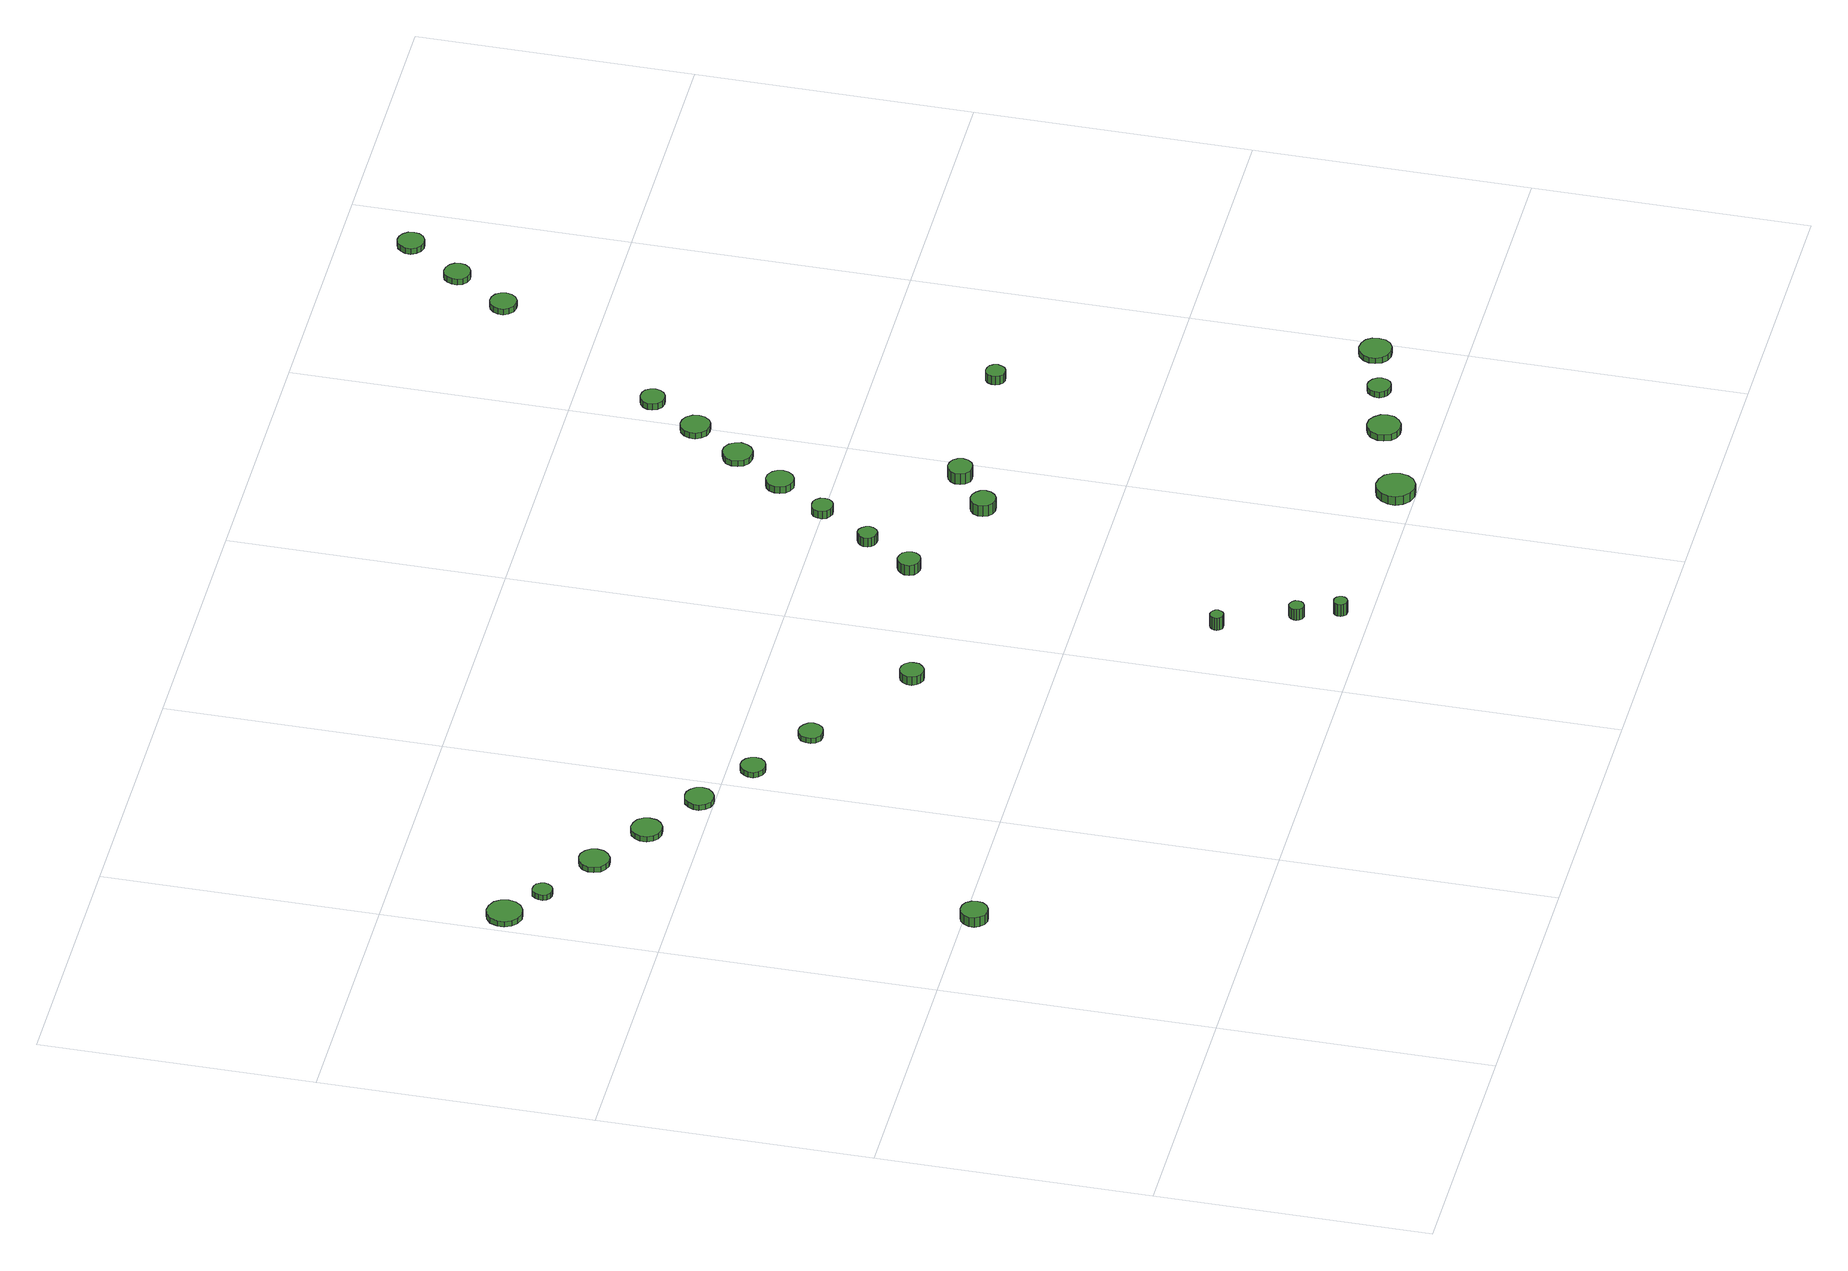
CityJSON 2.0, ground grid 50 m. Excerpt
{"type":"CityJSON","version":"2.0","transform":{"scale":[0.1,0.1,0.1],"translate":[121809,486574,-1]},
"CityObjects":{
"tree1":{"type":"SolitaryVegetationObject","attributes":{"function":"something"}},
"tree2":{"type":"SolitaryVegetationObject","attributes":{"function":"something"},"geometry":[{"type":"MultiSurface","lod":"1","boundaries":[[[0,1,2,3,4,5,6,7,8,9,10,11,12,13,14]],[[15,16,17,18,19,20,21,22,23,24,25,26,27,28,29]],[[0,29,28,1]],[[1,28,27,2]],[[2,27,26,3]],[[3,26,25,4]],[[4,25,24,5]],[[5,24,23,6]],[[6,23,22,7]],[[7,22,21,8]],[[8,21,20,9]],[[9,20,19,10]],[[10,19,18,11]],[[11,18,17,12]],[[12,17,16,13]],[[13,16,15,14]],[[14,15,29,0]]]}]},
"tree3":{"type":"SolitaryVegetationObject","attributes":{"function":"something"},"geometry":[{"type":"MultiSurface","lod":"1","boundaries":[[[30,31,32,33,34,35,36,37,38,39,40,41,42,43,44]],[[45,46,47,48,49,50,51,52,53,54,55,56,57,58,59]],[[30,59,58,31]],[[31,58,57,32]],[[32,57,56,33]],[[33,56,55,34]],[[34,55,54,35]],[[35,54,53,36]],[[36,53,52,37]],[[37,52,51,38]],[[38,51,50,39]],[[39,50,49,40]],[[40,49,48,41]],[[41,48,47,42]],[[42,47,46,43]],[[43,46,45,44]],[[44,45,59,30]]]}]},
"tree4":{"type":"SolitaryVegetationObject","attributes":{"function":"something"},"geometry":[{"type":"MultiSurface","lod":"1","boundaries":[[[60,61,62,63,64,65,66,67,68,69,70,71,72,73,74]],[[75,76,77,78,79,80,81,82,83,84,85,86,87,88,89]],[[60,89,88,61]],[[61,88,87,62]],[[62,87,86,63]],[[63,86,85,64]],[[64,85,84,65]],[[65,84,83,66]],[[66,83,82,67]],[[67,82,81,68]],[[68,81,80,69]],[[69,80,79,70]],[[70,79,78,71]],[[71,78,77,72]],[[72,77,76,73]],[[73,76,75,74]],[[74,75,89,60]]]}]},
"tree5":{"type":"SolitaryVegetationObject","attributes":{"function":"something"},"geometry":[{"type":"MultiSurface","lod":"1","boundaries":[[[90,91,92,93,94,95,96,97,98,99,100,101,102,103,104]],[[105,106,107,108,109,110,111,112,113,114,115,116,117,118,119]],[[90,119,118,91]],[[91,118,117,92]],[[92,117,116,93]],[[93,116,115,94]],[[94,115,114,95]],[[95,114,113,96]],[[96,113,112,97]],[[97,112,111,98]],[[98,111,110,99]],[[99,110,109,100]],[[100,109,108,101]],[[101,108,107,102]],[[102,107,106,103]],[[103,106,105,104]],[[104,105,119,90]]]}]},
"tree6":{"type":"SolitaryVegetationObject","attributes":{"function":"something"},"geometry":[{"type":"MultiSurface","lod":"1","boundaries":[[[120,121,122,123,124,125,126,127,128,129,130,131,132,133,134]],[[135,136,137,138,139,140,141,142,143,144,145,146,147,148,149]],[[120,149,148,121]],[[121,148,147,122]],[[122,147,146,123]],[[123,146,145,124]],[[124,145,144,125]],[[125,144,143,126]],[[126,143,142,127]],[[127,142,141,128]],[[128,141,140,129]],[[129,140,139,130]],[[130,139,138,131]],[[131,138,137,132]],[[132,137,136,133]],[[133,136,135,134]],[[134,135,149,120]]]}]},
"tree7":{"type":"SolitaryVegetationObject","attributes":{"function":"something"},"geometry":[{"type":"MultiSurface","lod":"1","boundaries":[[[150,151,152,153,154,155,156,157,158,159,160,161,162,163,164]],[[165,166,167,168,169,170,171,172,173,174,175,176,177,178,179]],[[150,179,178,151]],[[151,178,177,152]],[[152,177,176,153]],[[153,176,175,154]],[[154,175,174,155]],[[155,174,173,156]],[[156,173,172,157]],[[157,172,171,158]],[[158,171,170,159]],[[159,170,169,160]],[[160,169,168,161]],[[161,168,167,162]],[[162,167,166,163]],[[163,166,165,164]],[[164,165,179,150]]]}]},
"tree8":{"type":"SolitaryVegetationObject","attributes":{"function":"something"},"geometry":[{"type":"MultiSurface","lod":"1","boundaries":[[[180,181,182,183,184,185,186,187,188,189,190,191,192,193,194]],[[195,196,197,198,199,200,201,202,203,204,205,206,207,208,209]],[[180,209,208,181]],[[181,208,207,182]],[[182,207,206,183]],[[183,206,205,184]],[[184,205,204,185]],[[185,204,203,186]],[[186,203,202,187]],[[187,202,201,188]],[[188,201,200,189]],[[189,200,199,190]],[[190,199,198,191]],[[191,198,197,192]],[[192,197,196,193]],[[193,196,195,194]],[[194,195,209,180]]]}]},
"tree9":{"type":"SolitaryVegetationObject","attributes":{"function":"something"},"geometry":[{"type":"MultiSurface","lod":"1","boundaries":[[[210,211,212,213,214,215,216,217,218,219,220,221,222,223,224]],[[225,226,227,228,229,230,231,232,233,234,235,236,237,238,239]],[[210,239,238,211]],[[211,238,237,212]],[[212,237,236,213]],[[213,236,235,214]],[[214,235,234,215]],[[215,234,233,216]],[[216,233,232,217]],[[217,232,231,218]],[[218,231,230,219]],[[219,230,229,220]],[[220,229,228,221]],[[221,228,227,222]],[[222,227,226,223]],[[223,226,225,224]],[[224,225,239,210]]]}]},
"tree10":{"type":"SolitaryVegetationObject","attributes":{"function":"something"},"geometry":[{"type":"MultiSurface","lod":"1","boundaries":[[[240,241,242,243,244,245,246,247,248,249,250,251,252,253,254]],[[255,256,257,258,259,260,261,262,263,264,265,266,267,268,269]],[[240,269,268,241]],[[241,268,267,242]],[[242,267,266,243]],[[243,266,265,244]],[[244,265,264,245]],[[245,264,263,246]],[[246,263,262,247]],[[247,262,261,248]],[[248,261,260,249]],[[249,260,259,250]],[[250,259,258,251]],[[251,258,257,252]],[[252,257,256,253]],[[253,256,255,254]],[[254,255,269,240]]]}]},
"tree11":{"type":"SolitaryVegetationObject","attributes":{"function":"something"},"geometry":[{"type":"MultiSurface","lod":"1","boundaries":[[[270,271,272,273,274,275,276,277,278,279,280,281,282,283,284]],[[285,286,287,288,289,290,291,292,293,294,295,296,297,298,299]],[[270,299,298,271]],[[271,298,297,272]],[[272,297,296,273]],[[273,296,295,274]],[[274,295,294,275]],[[275,294,293,276]],[[276,293,292,277]],[[277,292,291,278]],[[278,291,290,279]],[[279,290,289,280]],[[280,289,288,281]],[[281,288,287,282]],[[282,287,286,283]],[[283,286,285,284]],[[284,285,299,270]]]}]},
"tree12":{"type":"SolitaryVegetationObject","attributes":{"function":"something"},"geometry":[{"type":"MultiSurface","lod":"1","boundaries":[[[300,301,302,303,304,305,306,307,308,309,310,311,312,313,314]],[[315,316,317,318,319,320,321,322,323,324,325,326,327,328,329]],[[300,329,328,301]],[[301,328,327,302]],[[302,327,326,303]],[[303,326,325,304]],[[304,325,324,305]],[[305,324,323,306]],[[306,323,322,307]],[[307,322,321,308]],[[308,321,320,309]],[[309,320,319,310]],[[310,319,318,311]],[[311,318,317,312]],[[312,317,316,313]],[[313,316,315,314]],[[314,315,329,300]]]}]},
"tree13":{"type":"SolitaryVegetationObject","attributes":{"function":"something"},"geometry":[{"type":"MultiSurface","lod":"1","boundaries":[[[330,331,332,333,334,335,336,337,338,339,340,341,342,343,344]],[[345,346,347,348,349,350,351,352,353,354,355,356,357,358,359]],[[330,359,358,331]],[[331,358,357,332]],[[332,357,356,333]],[[333,356,355,334]],[[334,355,354,335]],[[335,354,353,336]],[[336,353,352,337]],[[337,352,351,338]],[[338,351,350,339]],[[339,350,349,340]],[[340,349,348,341]],[[341,348,347,342]],[[342,347,346,343]],[[343,346,345,344]],[[344,345,359,330]]]}]},
"tree14":{"type":"SolitaryVegetationObject","attributes":{"function":"something"},"geometry":[{"type":"MultiSurface","lod":"1","boundaries":[[[360,361,362,363,364,365,366,367,368,369,370,371,372,373,374]],[[375,376,377,378,379,380,381,382,383,384,385,386,387,388,389]],[[360,389,388,361]],[[361,388,387,362]],[[362,387,386,363]],[[363,386,385,364]],[[364,385,384,365]],[[365,384,383,366]],[[366,383,382,367]],[[367,382,381,368]],[[368,381,380,369]],[[369,380,379,370]],[[370,379,378,371]],[[371,378,377,372]],[[372,377,376,373]],[[373,376,375,374]],[[374,375,389,360]]]}]},
"tree15":{"type":"SolitaryVegetationObject","attributes":{"function":"something"},"geometry":[{"type":"MultiSurface","lod":"1","boundaries":[[[390,391,392,393,394,395,396,397,398,399,400,401,402,403,404]],[[405,406,407,408,409,410,411,412,413,414,415,416,417,418,419]],[[390,419,418,391]],[[391,418,417,392]],[[392,417,416,393]],[[393,416,415,394]],[[394,415,414,395]],[[395,414,413,396]],[[396,413,412,397]],[[397,412,411,398]],[[398,411,410,399]],[[399,410,409,400]],[[400,409,408,401]],[[401,408,407,402]],[[402,407,406,403]],[[403,406,405,404]],[[404,405,419,390]]]}]},
"tree16":{"type":"SolitaryVegetationObject","attributes":{"function":"something"},"geometry":[{"type":"MultiSurface","lod":"1","boundaries":[[[420,421,422,423,424,425,426,427,428,429,430,431,432,433,434]],[[435,436,437,438,439,440,441,442,443,444,445,446,447,448,449]],[[420,449,448,421]],[[421,448,447,422]],[[422,447,446,423]],[[423,446,445,424]],[[424,445,444,425]],[[425,444,443,426]],[[426,443,442,427]],[[427,442,441,428]],[[428,441,440,429]],[[429,440,439,430]],[[430,439,438,431]],[[431,438,437,432]],[[432,437,436,433]],[[433,436,435,434]],[[434,435,449,420]]]}]},
"tree17":{"type":"SolitaryVegetationObject","attributes":{"function":"something"},"geometry":[{"type":"MultiSurface","lod":"1","boundaries":[[[450,451,452,453,454,455,456,457,458,459,460,461,462,463,464]],[[465,466,467,468,469,470,471,472,473,474,475,476,477,478,479]],[[450,479,478,451]],[[451,478,477,452]],[[452,477,476,453]],[[453,476,475,454]],[[454,475,474,455]],[[455,474,473,456]],[[456,473,472,457]],[[457,472,471,458]],[[458,471,470,459]],[[459,470,469,460]],[[460,469,468,461]],[[461,468,467,462]],[[462,467,466,463]],[[463,466,465,464]],[[464,465,479,450]]]}]},
"tree18":{"type":"SolitaryVegetationObject","attributes":{"function":"something"},"geometry":[{"type":"MultiSurface","lod":"1","boundaries":[[[480,481,482,483,484,485,486,487,488,489,490,491,492,493,494]],[[495,496,497,498,499,500,501,502,503,504,505,506,507,508,509]],[[480,509,508,481]],[[481,508,507,482]],[[482,507,506,483]],[[483,506,505,484]],[[484,505,504,485]],[[485,504,503,486]],[[486,503,502,487]],[[487,502,501,488]],[[488,501,500,489]],[[489,500,499,490]],[[490,499,498,491]],[[491,498,497,492]],[[492,497,496,493]],[[493,496,495,494]],[[494,495,509,480]]]}]},
"tree19":{"type":"SolitaryVegetationObject","attributes":{"function":"something"},"geometry":[{"type":"MultiSurface","lod":"1","boundaries":[[[510,511,512,513,514,515,516,517,518,519,520,521,522,523,524]],[[525,526,527,528,529,530,531,532,533,534,535,536,537,538,539]],[[510,539,538,511]],[[511,538,537,512]],[[512,537,536,513]],[[513,536,535,514]],[[514,535,534,515]],[[515,534,533,516]],[[516,533,532,517]],[[517,532,531,518]],[[518,531,530,519]],[[519,530,529,520]],[[520,529,528,521]],[[521,528,527,522]],[[522,527,526,523]],[[523,526,525,524]],[[524,525,539,510]]]}]},
"tree20":{"type":"SolitaryVegetationObject","attributes":{"function":"something"},"geometry":[{"type":"MultiSurface","lod":"1","boundaries":[[[540,541,542,543,544,545,546,547,548,549,550,551,552,553,554]],[[555,556,557,558,559,560,561,562,563,564,565,566,567,568,569]],[[540,569,568,541]],[[541,568,567,542]],[[542,567,566,543]],[[543,566,565,544]],[[544,565,564,545]],[[545,564,563,546]],[[546,563,562,547]],[[547,562,561,548]],[[548,561,560,549]],[[549,560,559,550]],[[550,559,558,551]],[[551,558,557,552]],[[552,557,556,553]],[[553,556,555,554]],[[554,555,569,540]]]}]},
"tree21":{"type":"SolitaryVegetationObject","attributes":{"function":"something"},"geometry":[{"type":"MultiSurface","lod":"1","boundaries":[[[570,571,572,573,574,575,576,577,578,579,580,581,582,583,584]],[[585,586,587,588,589,590,591,592,593,594,595,596,597,598,599]],[[570,599,598,571]],[[571,598,597,572]],[[572,597,596,573]],[[573,596,595,574]],[[574,595,594,575]],[[575,594,593,576]],[[576,593,592,577]],[[577,592,591,578]],[[578,591,590,579]],[[579,590,589,580]],[[580,589,588,581]],[[581,588,587,582]],[[582,587,586,583]],[[583,586,585,584]],[[584,585,599,570]]]}]},
"tree22":{"type":"SolitaryVegetationObject","attributes":{"function":"something"},"geometry":[{"type":"MultiSurface","lod":"1","boundaries":[[[600,601,602,603,604,605,606,607,608,609,610,611,612,613,614]],[[615,616,617,618,619,620,621,622,623,624,625,626,627,628,629]],[[600,629,628,601]],[[601,628,627,602]],[[602,627,626,603]],[[603,626,625,604]],[[604,625,624,605]],[[605,624,623,606]],[[606,623,622,607]],[[607,622,621,608]],[[608,621,620,609]],[[609,620,619,610]],[[610,619,618,611]],[[611,618,617,612]],[[612,617,616,613]],[[613,616,615,614]],[[614,615,629,600]]]}]},
"tree23":{"type":"SolitaryVegetationObject","attributes":{"function":"something"},"geometry":[{"type":"MultiSurface","lod":"1","boundaries":[[[630,631,632,633,634,635,636,637,638,639,640,641,642,643,644]],[[645,646,647,648,649,650,651,652,653,654,655,656,657,658,659]],[[630,659,658,631]],[[631,658,657,632]],[[632,657,656,633]],[[633,656,655,634]],[[634,655,654,635]],[[635,654,653,636]],[[636,653,652,637]],[[637,652,651,638]],[[638,651,650,639]],[[639,650,649,640]],[[640,649,648,641]],[[641,648,647,642]],[[642,647,646,643]],[[643,646,645,644]],[[644,645,659,630]]]}]},
"tree24":{"type":"SolitaryVegetationObject","attributes":{"function":"something"},"geometry":[{"type":"MultiSurface","lod":"1","boundaries":[[[660,661,662,663,664,665,666,667,668,669,670,671,672,673,674]],[[675,676,677,678,679,680,681,682,683,684,685,686,687,688,689]],[[660,689,688,661]],[[661,688,687,662]],[[662,687,686,663]],[[663,686,685,664]],[[664,685,684,665]],[[665,684,683,666]],[[666,683,682,667]],[[667,682,681,668]],[[668,681,680,669]],[[669,680,679,670]],[[670,679,678,671]],[[671,678,677,672]],[[672,677,676,673]],[[673,676,675,674]],[[674,675,689,660]]]}]},
"tree25":{"type":"SolitaryVegetationObject","attributes":{"function":"something"},"geometry":[{"type":"MultiSurface","lod":"1","boundaries":[[[690,691,692,693,694,695,696,697,698,699,700,701,702,703,704]],[[705,706,707,708,709,710,711,712,713,714,715,716,717,718,719]],[[690,719,718,691]],[[691,718,717,692]],[[692,717,716,693]],[[693,716,715,694]],[[694,715,714,695]],[[695,714,713,696]],[[696,713,712,697]],[[697,712,711,698]],[[698,711,710,699]],[[699,710,709,700]],[[700,709,708,701]],[[701,708,707,702]],[[702,707,706,703]],[[703,706,705,704]],[[704,705,719,690]]]}]},
"tree26":{"type":"SolitaryVegetationObject","attributes":{"function":"something"},"geometry":[{"type":"MultiSurface","lod":"1","boundaries":[[[720,721,722,723,724,725,726,727,728,729,730,731,732,733,734]],[[735,736,737,738,739,740,741,742,743,744,745,746,747,748,749]],[[720,749,748,721]],[[721,748,747,722]],[[722,747,746,723]],[[723,746,745,724]],[[724,745,744,725]],[[725,744,743,726]],[[726,743,742,727]],[[727,742,741,728]],[[728,741,740,729]],[[729,740,739,730]],[[730,739,738,731]],[[731,738,737,732]],[[732,737,736,733]],[[733,736,735,734]],[[734,735,749,720]]]}]},
"tree27":{"type":"SolitaryVegetationObject","attributes":{"function":"something"},"geometry":[{"type":"MultiSurface","lod":"1","boundaries":[[[750,751,752,753,754,755,756,757,758,759,760,761,762,763,764]],[[765,766,767,768,769,770,771,772,773,774,775,776,777,778,779]],[[750,779,778,751]],[[751,778,777,752]],[[752,777,776,753]],[[753,776,775,754]],[[754,775,774,755]],[[755,774,773,756]],[[756,773,772,757]],[[757,772,771,758]],[[758,771,770,759]],[[759,770,769,760]],[[760,769,768,761]],[[761,768,767,762]],[[762,767,766,763]],[[763,766,765,764]],[[764,765,779,750]]]}]},
"tree28":{"type":"SolitaryVegetationObject","attributes":{"function":"something"},"geometry":[{"type":"MultiSurface","lod":"1","boundaries":[[[780,781,782,783,784,785,786,787,788,789,790,791,792,793,794]],[[795,796,797,798,799,800,801,802,803,804,805,806,807,808,809]],[[780,809,808,781]],[[781,808,807,782]],[[782,807,806,783]],[[783,806,805,784]],[[784,805,804,785]],[[785,804,803,786]],[[786,803,802,787]],[[787,802,801,788]],[[788,801,800,789]],[[789,800,799,790]],[[790,799,798,791]],[[791,798,797,792]],[[792,797,796,793]],[[793,796,795,794]],[[794,795,809,780]]]}]},
"tree29":{"type":"SolitaryVegetationObject","attributes":{"function":"something"},"geometry":[{"type":"MultiSurface","lod":"1","boundaries":[[[810,811,812,813,814,815,816,817,818,819,820,821,822,823,824]],[[825,826,827,828,829,830,831,832,833,834,835,836,837,838,839]],[[810,839,838,811]],[[811,838,837,812]],[[812,837,836,813]],[[813,836,835,814]],[[814,835,834,815]],[[815,834,833,816]],[[816,833,832,817]],[[817,832,831,818]],[[818,831,830,819]],[[819,830,829,820]],[[820,829,828,821]],[[821,828,827,822]],[[822,827,826,823]],[[823,826,825,824]],[[824,825,839,810]]]}]},
"tree30":{"type":"SolitaryVegetationObject","attributes":{"function":"something"},"geometry":[{"type":"MultiSurface","lod":"1","boundaries":[[[840,841,842,843,844,845,846,847,848,849,850,851,852,853,854]],[[855,856,857,858,859,860,861,862,863,864,865,866,867,868,869]],[[840,869,868,841]],[[841,868,867,842]],[[842,867,866,843]],[[843,866,865,844]],[[844,865,864,845]],[[845,864,863,846]],[[846,863,862,847]],[[847,862,861,848]],[[848,861,860,849]],[[849,860,859,850]],[[850,859,858,851]],[[851,858,857,852]],[[852,857,856,853]],[[853,856,855,854]],[[854,855,869,840]]]}]}
},
"vertices":[
[239,482,28],[237,492,28],[231,501,28],[222,506,28],[212,507,28],[202,504,28],[195,497,28],[190,487,28],[190,477,28],[195,468,28],[202,461,28],[212,458,28],[222,459,28],[231,464,28],[237,472,28],[237,472,8],[231,464,8],[222,459,8],[212,458,8],[202,461,8],[195,468,8],[190,477,8],[190,487,8],[195,497,8],[202,504,8],[212,507,8],[222,506,8],[231,501,8],[237,492,8],[239,482,8],
[74,1285,19],[71,1298,19],[63,1309,19],[51,1315,19],[38,1317,19],[25,1313,19],[15,1304,19],[10,1291,19],[10,1278,19],[15,1266,19],[25,1257,19],[38,1252,19],[51,1254,19],[63,1261,19],[71,1271,19],[71,1271,8],[63,1261,8],[51,1254,8],[38,1252,8],[25,1257,8],[15,1266,8],[10,1278,8],[10,1291,8],[15,1304,8],[25,1313,8],[38,1317,8],[51,1315,8],[63,1309,8],[71,1298,8],[74,1285,8],
[136,1234,19],[134,1241,19],[130,1248,19],[123,1251,19],[115,1252,19],[108,1250,19],[103,1245,19],[100,1238,19],[100,1230,19],[103,1223,19],[108,1218,19],[115,1216,19],[123,1217,19],[130,1221,19],[134,1227,19],[134,1227,8],[130,1221,8],[123,1217,8],[115,1216,8],[108,1218,8],[103,1223,8],[100,1230,8],[100,1238,8],[103,1245,8],[108,1250,8],[115,1252,8],[123,1251,8],[130,1248,8],[134,1241,8],[136,1234,8],
[252,1165,19],[250,1177,19],[243,1186,19],[233,1192,19],[222,1193,19],[211,1189,19],[202,1182,19],[198,1171,19],[198,1160,19],[202,1149,19],[211,1142,19],[222,1138,19],[233,1139,19],[243,1145,19],[250,1154,19],[250,1154,8],[243,1145,8],[233,1139,8],[222,1138,8],[211,1142,8],[202,1149,8],[198,1160,8],[198,1171,8],[202,1182,8],[211,1189,8],[222,1193,8],[233,1192,8],[243,1186,8],[250,1177,8],[252,1165,8],
[360,1096,19],[358,1107,19],[351,1117,19],[341,1122,19],[329,1124,19],[318,1120,19],[310,1112,19],[305,1102,19],[305,1090,19],[310,1079,19],[318,1072,19],[329,1068,19],[341,1069,19],[351,1075,19],[358,1084,19],[358,1084,8],[351,1075,8],[341,1069,8],[329,1068,8],[318,1072,8],[310,1079,8],[305,1090,8],[305,1102,8],[310,1112,8],[318,1120,8],[329,1124,8],[341,1122,8],[351,1117,8],[358,1107,8],[360,1096,8],
[467,1026,19],[465,1037,19],[458,1045,19],[449,1051,19],[438,1052,19],[428,1049,19],[420,1041,19],[415,1031,19],[415,1021,19],[420,1011,19],[428,1003,19],[438,1000,19],[449,1001,19],[458,1007,19],[465,1015,19],[465,1015,8],[458,1007,8],[449,1001,8],[438,1000,8],[428,1003,8],[420,1011,8],[415,1021,8],[415,1031,8],[420,1041,8],[428,1049,8],[438,1052,8],[449,1051,8],[458,1045,8],[465,1037,8],[467,1026,8],
[573,954,19],[571,963,19],[565,971,19],[557,976,19],[548,977,19],[539,974,19],[532,967,19],[528,959,19],[528,949,19],[532,941,19],[539,935,19],[548,932,19],[557,933,19],[565,937,19],[571,945,19],[571,945,8],[565,937,8],[557,933,8],[548,932,8],[539,935,8],[532,941,8],[528,949,8],[528,959,8],[532,967,8],[539,974,8],[548,977,8],[557,976,8],[565,971,8],[571,963,8],[573,954,8],
[692,878,19],[690,887,19],[684,894,19],[676,899,19],[667,900,19],[658,897,19],[651,891,19],[648,882,19],[648,873,19],[651,865,19],[658,858,19],[667,856,19],[676,857,19],[684,861,19],[690,869,19],[690,869,8],[684,861,8],[676,857,8],[667,856,8],[658,858,8],[651,865,8],[648,873,8],[648,882,8],[651,891,8],[658,897,8],[667,900,8],[676,899,8],[684,894,8],[690,887,8],[692,878,8],
[893,743,26],[892,751,26],[886,759,26],[879,763,26],[870,764,26],[861,761,26],[855,755,26],[851,747,26],[851,738,26],[855,730,26],[861,724,26],[870,721,26],[879,722,26],[886,727,26],[892,734,26],[892,734,8],[886,727,8],[879,722,8],[870,721,8],[861,724,8],[855,730,8],[851,738,8],[851,747,8],[855,755,8],[861,761,8],[870,764,8],[879,763,8],[886,759,8],[892,751,8],[893,743,8],
[1151,257,32],[1150,262,32],[1147,266,32],[1143,268,32],[1138,269,32],[1133,267,32],[1129,264,32],[1127,259,32],[1127,254,32],[1129,250,32],[1133,246,32],[1138,245,32],[1143,245,32],[1147,248,32],[1150,252,32],[1150,252,6],[1147,248,6],[1143,245,6],[1138,245,6],[1133,246,6],[1129,250,6],[1127,254,6],[1127,259,6],[1129,264,6],[1133,267,6],[1138,269,6],[1143,268,6],[1147,266,6],[1150,262,6],[1151,257,6],
[1212,127,29],[1211,133,29],[1208,137,29],[1203,140,29],[1198,141,29],[1192,139,29],[1188,135,29],[1186,130,29],[1186,125,29],[1188,120,29],[1192,116,29],[1198,114,29],[1203,115,29],[1208,118,29],[1211,122,29],[1211,122,6],[1208,118,6],[1203,115,6],[1198,114,6],[1192,116,6],[1188,120,6],[1186,125,6],[1186,130,6],[1188,135,6],[1192,139,6],[1198,141,6],[1203,140,6],[1208,137,6],[1211,133,6],[1212,127,6],
[1240,55,30],[1239,60,30],[1236,64,30],[1231,67,30],[1226,67,30],[1221,66,30],[1217,62,30],[1215,58,30],[1215,52,30],[1217,48,30],[1221,44,30],[1226,43,30],[1231,43,30],[1236,46,30],[1239,50,30],[1239,50,5],[1236,46,5],[1231,43,5],[1226,43,5],[1221,44,5],[1217,48,5],[1215,52,5],[1215,58,5],[1217,62,5],[1221,66,5],[1226,67,5],[1231,67,5],[1236,64,5],[1239,60,5],[1240,55,5],
[1202,817,29],[1200,826,29],[1195,833,29],[1187,837,29],[1179,838,29],[1171,835,29],[1165,829,29],[1161,822,29],[1161,813,29],[1165,805,29],[1171,800,29],[1179,797,29],[1187,798,29],[1195,802,29],[1200,809,29],[1200,809,8],[1195,802,8],[1187,798,8],[1179,797,8],[1171,800,8],[1165,805,8],[1161,813,8],[1161,822,8],[1165,829,8],[1171,835,8],[1179,838,8],[1187,837,8],[1195,833,8],[1200,826,8],[1202,817,8],
[1260,906,27],[1258,913,27],[1254,919,27],[1248,923,27],[1241,924,27],[1234,921,27],[1228,916,27],[1225,910,27],[1225,902,27],[1228,896,27],[1234,891,27],[1241,889,27],[1248,889,27],[1254,893,27],[1258,899,27],[1258,899,8],[1254,893,8],[1248,889,8],[1241,889,8],[1234,891,8],[1228,896,8],[1225,902,8],[1225,910,8],[1228,916,8],[1234,921,8],[1241,924,8],[1248,923,8],[1254,919,8],[1258,913,8],[1260,906,8],
[1620,37,23],[1617,51,23],[1609,63,23],[1596,70,23],[1582,72,23],[1568,67,23],[1557,57,23],[1551,44,23],[1551,30,23],[1557,17,23],[1568,7,23],[1582,2,23],[1596,4,23],[1609,11,23],[1617,23,23],[1617,23,5],[1609,11,5],[1596,4,5],[1582,2,5],[1568,7,5],[1557,17,5],[1551,30,5],[1551,44,5],[1557,57,5],[1568,67,5],[1582,72,5],[1596,70,5],[1609,63,5],[1617,51,5],[1620,37,5],
[1401,729,31],[1399,739,31],[1393,746,31],[1385,751,31],[1376,752,31],[1367,749,31],[1360,743,31],[1356,734,31],[1356,725,31],[1360,716,31],[1367,710,31],[1376,707,31],[1385,708,31],[1393,712,31],[1399,720,31],[1399,720,8],[1393,712,8],[1385,708,8],[1376,707,8],[1367,710,8],[1360,716,8],[1356,725,8],[1356,734,8],[1360,743,8],[1367,749,8],[1376,752,8],[1385,751,8],[1393,746,8],[1399,739,8],[1401,729,8],
[1326,1001,24],[1325,1009,24],[1320,1016,24],[1313,1020,24],[1305,1020,24],[1297,1018,24],[1291,1013,24],[1288,1005,24],[1288,997,24],[1291,990,24],[1297,985,24],[1305,982,24],[1313,983,24],[1320,987,24],[1325,993,24],[1325,993,8],[1320,987,8],[1313,983,8],[1305,982,8],[1297,985,8],[1291,990,8],[1288,997,8],[1288,1005,8],[1291,1013,8],[1297,1018,8],[1305,1020,8],[1313,1020,8],[1320,1016,8],[1325,1009,8],[1326,1001,8],
[1392,1091,22],[1390,1101,22],[1384,1109,22],[1375,1115,22],[1364,1116,22],[1354,1113,22],[1347,1106,22],[1343,1096,22],[1343,1086,22],[1347,1076,22],[1354,1070,22],[1364,1066,22],[1375,1067,22],[1384,1073,22],[1390,1081,22],[1390,1081,8],[1384,1073,8],[1375,1067,8],[1364,1066,8],[1354,1070,8],[1347,1076,8],[1343,1086,8],[1343,1096,8],[1347,1106,8],[1354,1113,8],[1364,1116,8],[1375,1115,8],[1384,1109,8],[1390,1101,8],[1392,1091,8],
[1483,789,31],[1481,798,31],[1475,806,31],[1467,810,31],[1458,811,31],[1449,808,31],[1442,802,31],[1438,794,31],[1438,784,31],[1442,776,31],[1449,769,31],[1458,767,31],[1467,768,31],[1475,772,31],[1481,780,31],[1481,780,8],[1475,772,8],[1467,768,8],[1458,767,8],[1449,769,8],[1442,776,8],[1438,784,8],[1438,794,8],[1442,802,8],[1449,808,8],[1458,811,8],[1467,810,8],[1475,806,8],[1481,798,8],[1483,789,8],
[1457,1181,20],[1454,1192,20],[1448,1201,20],[1438,1207,20],[1427,1208,20],[1416,1204,20],[1407,1197,20],[1403,1186,20],[1403,1175,20],[1407,1165,20],[1416,1157,20],[1427,1154,20],[1438,1155,20],[1448,1161,20],[1454,1170,20],[1454,1170,8],[1448,1161,8],[1438,1155,8],[1427,1154,8],[1416,1157,8],[1407,1165,8],[1403,1175,8],[1403,1186,8],[1407,1197,8],[1416,1204,8],[1427,1208,8],[1438,1207,8],[1448,1201,8],[1454,1192,8],[1457,1181,8],
[1787,97,18],[1785,109,18],[1777,119,18],[1767,126,18],[1754,127,18],[1742,123,18],[1733,115,18],[1728,103,18],[1728,91,18],[1733,79,18],[1742,71,18],[1754,67,18],[1767,68,18],[1777,75,18],[1785,85,18],[1785,85,5],[1777,75,5],[1767,68,5],[1754,67,5],[1742,71,5],[1733,79,5],[1728,91,5],[1728,103,5],[1733,115,5],[1742,123,5],[1754,127,5],[1767,126,5],[1777,119,5],[1785,109,5],[1787,97,5],
[1518,1270,20],[1516,1281,20],[1509,1291,20],[1500,1296,20],[1489,1297,20],[1478,1294,20],[1470,1286,20],[1465,1276,20],[1465,1265,20],[1470,1255,20],[1478,1247,20],[1489,1244,20],[1500,1245,20],[1509,1250,20],[1516,1259,20],[1516,1259,8],[1509,1250,8],[1500,1245,8],[1489,1244,8],[1478,1247,8],[1470,1255,8],[1465,1265,8],[1465,1276,8],[1470,1286,8],[1478,1294,8],[1489,1297,8],[1500,1296,8],[1509,1291,8],[1516,1281,8],[1518,1270,8],
[1891,131,17],[1889,139,17],[1884,146,17],[1876,151,17],[1868,152,17],[1859,149,17],[1853,143,17],[1849,135,17],[1849,126,17],[1853,118,17],[1859,113,17],[1868,110,17],[1876,111,17],[1884,115,17],[1889,122,17],[1889,122,5],[1884,115,5],[1876,111,5],[1868,110,5],[1859,113,5],[1853,118,5],[1849,126,5],[1849,135,5],[1853,143,5],[1859,149,5],[1868,152,5],[1876,151,5],[1884,146,5],[1889,139,5],[1891,131,5],
[1576,1361,20],[1574,1370,20],[1569,1378,20],[1561,1382,20],[1552,1383,20],[1543,1380,20],[1536,1374,20],[1532,1366,20],[1532,1357,20],[1536,1348,20],[1543,1342,20],[1552,1339,20],[1561,1340,20],[1569,1345,20],[1574,1352,20],[1574,1352,7],[1569,1345,7],[1561,1340,7],[1552,1339,7],[1543,1342,7],[1536,1348,7],[1532,1357,7],[1532,1366,7],[1536,1374,7],[1543,1380,7],[1552,1383,7],[1561,1382,7],[1569,1378,7],[1574,1370,7],[1576,1361,7],
[1769,791,26],[1767,799,26],[1763,805,26],[1757,808,26],[1749,809,26],[1742,807,26],[1737,802,26],[1734,795,26],[1734,788,26],[1737,781,26],[1742,776,26],[1749,774,26],[1757,775,26],[1763,778,26],[1767,784,26],[1767,784,8],[1763,778,8],[1757,775,8],[1749,774,8],[1742,776,8],[1737,781,8],[1734,788,8],[1734,795,8],[1737,802,8],[1742,807,8],[1749,809,8],[1757,808,8],[1763,805,8],[1767,799,8],[1769,791,8],
[2002,161,17],[2000,173,17],[1993,183,17],[1982,189,17],[1970,190,17],[1958,187,17],[1949,178,17],[1944,167,17],[1944,155,17],[1949,144,17],[1958,136,17],[1970,132,17],[1982,133,17],[1993,139,17],[2000,149,17],[2000,149,5],[1993,139,5],[1982,133,5],[1970,132,5],[1958,136,5],[1949,144,5],[1944,155,5],[1944,167,5],[1949,178,5],[1958,187,5],[1970,190,5],[1982,189,5],[1993,183,5],[2000,173,5],[2002,161,5],
[1792,1677,19],[1790,1687,19],[1784,1695,19],[1775,1700,19],[1765,1701,19],[1756,1698,19],[1748,1691,19],[1744,1682,19],[1744,1672,19],[1748,1663,19],[1756,1656,19],[1765,1653,19],[1775,1654,19],[1784,1659,19],[1790,1667,19],[1790,1667,7],[1784,1659,7],[1775,1654,7],[1765,1653,7],[1756,1656,7],[1748,1663,7],[1744,1672,7],[1744,1682,7],[1748,1691,7],[1756,1698,7],[1765,1701,7],[1775,1700,7],[1784,1695,7],[1790,1687,7],[1792,1677,7],
[1858,1774,19],[1856,1784,19],[1850,1792,19],[1841,1797,19],[1831,1798,19],[1822,1795,19],[1815,1788,19],[1811,1779,19],[1811,1769,19],[1815,1760,19],[1822,1754,19],[1831,1751,19],[1841,1752,19],[1850,1757,19],[1856,1765,19],[1856,1765,7],[1850,1757,7],[1841,1752,7],[1831,1751,7],[1822,1754,7],[1815,1760,7],[1811,1769,7],[1811,1779,7],[1815,1788,7],[1822,1795,7],[1831,1798,7],[1841,1797,7],[1850,1792,7],[1856,1784,7],[1858,1774,7],
[1928,1873,19],[1926,1883,19],[1920,1891,19],[1912,1896,19],[1902,1897,19],[1892,1894,19],[1885,1887,19],[1880,1878,19],[1880,1868,19],[1885,1859,19],[1892,1852,19],[1902,1849,19],[1912,1850,19],[1920,1855,19],[1926,1863,19],[1926,1863,7],[1920,1855,7],[1912,1850,7],[1902,1849,7],[1892,1852,7],[1885,1859,7],[1880,1868,7],[1880,1878,7],[1885,1887,7],[1892,1894,7],[1902,1897,7],[1912,1896,7],[1920,1891,7],[1926,1883,7],[1928,1873,7]
]}
